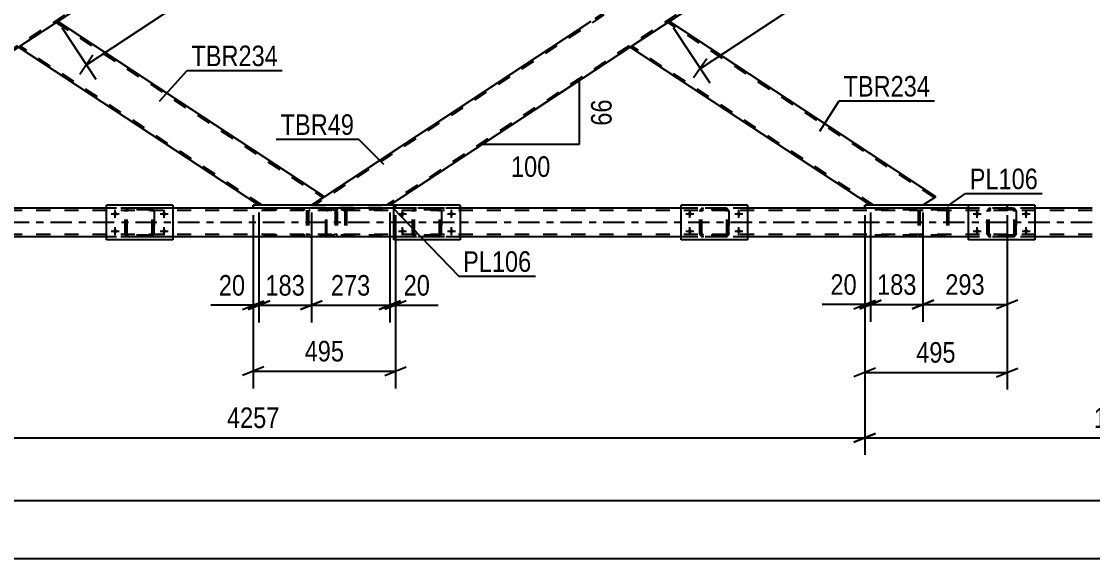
# Model space of a CAD drawing. Header units: millimetres. Extents: x -857 to 332, y -866 to -25.
# Drawn here: x -303.7 to -154.6, y -183.8 to -109 of the extents above; entities that cross this region are included whole.
import ezdxf

# ---------------------------------------------------------------- set-up
doc = ezdxf.new("R2010")
doc.units = ezdxf.units.MM
doc.linetypes.add('DXK_LINE_DOT2', pattern=[3.9198, 1.9599, -1.9599])
doc.linetypes.add('DXK_LINE_DOT3', pattern=[5.9187, 2.979, -0.9799, 0.9799, -0.9799])
doc.styles.add('Arial Narrow', font='ARIALN.TTF', dxfattribs={"height": 0.2})

# ---------------------------------------------------------------- blocks, each defined once
blk = doc.blocks.new('Bolt-570388934-11954 - 11942')
at = {"linetype": 'Continuous'}
for points in [[(-170.64, -135.55, -1), (-170.64, -136.11, -1)], [(-163.84, -135.55, -1), (-163.84, -136.11, -1)], [(-170.64, -137.95, -1), (-170.64, -138.51, -1)], [(-163.84, -137.95, -1), (-163.84, -138.51, -1)]]:
    blk.add_hatch(color=1, dxfattribs=at).paths.add_polyline_path(points)
at = {"color": 1, "linetype": 'Continuous'}
for p, q in [((-170.64, -136.39), (-170.64, -135.27)), ((-163.84, -136.39), (-163.84, -135.27)), ((-171.2, -135.83), (-170.08, -135.83)), ((-164.4, -135.83), (-163.28, -135.83)), ((-171.2, -138.23), (-170.08, -138.23)), ((-170.64, -138.79), (-170.64, -137.67)), ((-164.4, -138.23), (-163.28, -138.23)), ((-163.84, -138.79), (-163.84, -137.67))]:
    blk.add_line(p, q, dxfattribs=at)
blk = doc.blocks.new('Bolt-570388934-11955 - 11942')
at = {"linetype": 'Continuous'}
for points in [[(-210.64, -135.55, -1), (-210.64, -136.11, -1)], [(-203.84, -135.55, -1), (-203.84, -136.11, -1)], [(-210.64, -137.95, -1), (-210.64, -138.51, -1)], [(-203.84, -137.95, -1), (-203.84, -138.51, -1)]]:
    blk.add_hatch(color=1, dxfattribs=at).paths.add_polyline_path(points)
at = {"color": 1, "linetype": 'Continuous'}
for p, q in [((-210.64, -136.39), (-210.64, -135.27)), ((-203.84, -136.39), (-203.84, -135.27)), ((-211.2, -135.83), (-210.08, -135.83)), ((-204.4, -135.83), (-203.28, -135.83)), ((-211.2, -138.23), (-210.08, -138.23)), ((-210.64, -138.79), (-210.64, -137.67)), ((-204.4, -138.23), (-203.28, -138.23)), ((-203.84, -138.79), (-203.84, -137.67))]:
    blk.add_line(p, q, dxfattribs=at)
blk = doc.blocks.new('Part-570388934-12110 - 11942')
at = {"color": 7, "linetype": 'DXK_LINE_DOT2'}
for p, q in [((-175.14, -135.03), (-184.88, -135.03)), ((-175.14, -135.27), (-184.88, -135.27)), ((-178.86, -135.37), (-178.88, -135.51)), ((-178.88, -135.51), (-178.88, -138.55)), ((-178.85, -135.32), (-178.86, -135.37)), ((-178.63, -135.51), (-178.61, -135.42)), ((-178.63, -135.51), (-178.63, -138.55)), ((-178.61, -135.42), (-178.55, -135.34)), ((-178.37, -135.03), (-178.57, -135.06)), ((-178.55, -135.34), (-178.47, -135.29)), ((-178.47, -135.29), (-178.37, -135.27)), ((-174.94, -135.06), (-175.14, -135.03)), ((-175.14, -135.27), (-175.04, -135.29)), ((-175.04, -135.29), (-174.96, -135.34)), ((-174.96, -135.34), (-174.9, -135.42)), ((-174.9, -135.42), (-174.88, -135.51)), ((-174.88, -135.51), (-174.88, -138.55)), ((-174.66, -135.37), (-174.67, -135.32)), ((-174.63, -135.51), (-174.66, -135.37)), ((-174.63, -135.51), (-174.63, -138.55)), ((-178.88, -138.55), (-178.87, -138.61)), ((-178.87, -138.61), (-178.85, -138.73)), ((-178.61, -138.64), (-178.63, -138.55)), ((-178.55, -138.72), (-178.61, -138.64)), ((-174.9, -138.64), (-174.96, -138.72)), ((-174.88, -138.55), (-174.9, -138.64)), ((-174.67, -138.73), (-174.64, -138.61)), ((-174.64, -138.61), (-174.63, -138.55)), ((-175.14, -138.79), (-184.88, -138.79)), ((-175.14, -139.03), (-184.88, -139.03)), ((-178.57, -138.99), (-178.37, -139.03)), ((-178.47, -138.77), (-178.55, -138.72)), ((-178.37, -138.79), (-178.47, -138.77)), ((-175.04, -138.77), (-175.14, -138.79)), ((-175.14, -139.03), (-174.94, -138.99)), ((-174.96, -138.72), (-175.04, -138.77))]:
    blk.add_line(p, q, dxfattribs=at)
for centre, start, end in [((-175.12, -135.53), 24.32, 69.2417), ((-178.39, -138.53), 204.32, 249.2417)]:
    blk.add_arc(centre, 0.496, start, end, dxfattribs=at)
blk = doc.blocks.new('Part-570388934-12354 - 11942')
at = {"color": 7, "linetype": 'DXK_LINE_DOT2'}
for p, q in [((-154.64, -135.35), (-829.06, -135.35)), ((-154.64, -135.03), (-811.84, -135.03)), ((-282.64, -135.03), (-291.84, -135.03)), ((-242.64, -135.03), (-271.44, -135.03)), ((-202.64, -135.03), (-211.84, -135.03)), ((-162.64, -135.03), (-186.3, -135.03)), ((-154.64, -138.71), (-829.06, -138.71)), ((-154.64, -139.03), (-771.84, -139.03)), ((-282.64, -139.03), (-291.84, -139.03)), ((-242.64, -139.03), (-251.84, -139.03)), ((-202.64, -139.03), (-211.84, -139.03)), ((-162.64, -139.03), (-171.84, -139.03))]:
    blk.add_line(p, q, dxfattribs=at)
at = {"color": 2, "linetype": 'Continuous'}
for p, q in [((-291.84, -135.03), (-322.64, -135.03)), ((-271.44, -135.03), (-282.64, -135.03)), ((-211.84, -135.03), (-242.64, -135.03)), ((-186.3, -135.03), (-202.64, -135.03)), ((-154.64, -135.03), (-162.64, -135.03)), ((-291.84, -139.03), (-322.64, -139.03)), ((-251.84, -139.03), (-282.64, -139.03)), ((-211.84, -139.03), (-242.64, -139.03)), ((-171.84, -139.03), (-202.64, -139.03)), ((-154.64, -139.03), (-162.64, -139.03))]:
    blk.add_line(p, q, dxfattribs=at)
at = {"color": 7, "linetype": 'DXK_LINE_DOT3'}
blk.add_line((-154.64, -137.03), (-829.06, -137.03), dxfattribs=at)
blk = doc.blocks.new('Part-570388934-12001 - 11942')
at = {"color": 2, "linetype": 'Continuous'}
for p, q in [((-271.44, -135.03), (-271.44, -134.63)), ((-271.44, -134.63), (-271.44, -134.63)), ((-251.84, -134.63), (-271.44, -134.63)), ((-271.44, -135.03), (-271.44, -135.03)), ((-251.84, -135.03), (-271.44, -135.03))]:
    blk.add_line(p, q, dxfattribs=at)
at = {"color": 7, "linetype": 'DXK_LINE_DOT2'}
for p, q in [((-271.44, -134.63), (-271.44, -135.03)), ((-251.62, -135.03), (-258.95, -135.03)), ((-251.62, -134.63), (-251.84, -134.63)), ((-251.62, -135.03), (-251.62, -134.63)), ((-251.62, -134.63), (-251.62, -135.03))]:
    blk.add_line(p, q, dxfattribs=at)
blk = doc.blocks.new('Bolt-570388934-12005 - 11942')
at = {"linetype": 'Continuous'}
for points in [[(-290.64, -135.55, -1), (-290.64, -136.11, -1)], [(-283.84, -135.55, -1), (-283.84, -136.11, -1)], [(-290.64, -137.95, -1), (-290.64, -138.51, -1)], [(-283.84, -137.95, -1), (-283.84, -138.51, -1)]]:
    blk.add_hatch(color=1, dxfattribs=at).paths.add_polyline_path(points)
at = {"color": 1, "linetype": 'Continuous'}
for p, q in [((-290.64, -136.39), (-290.64, -135.27)), ((-283.84, -136.39), (-283.84, -135.27)), ((-291.2, -135.83), (-290.08, -135.83)), ((-284.4, -135.83), (-283.28, -135.83)), ((-291.2, -138.23), (-290.08, -138.23)), ((-290.64, -138.79), (-290.64, -137.67)), ((-284.4, -138.23), (-283.28, -138.23)), ((-283.84, -138.79), (-283.84, -137.67))]:
    blk.add_line(p, q, dxfattribs=at)
blk = doc.blocks.new('Part-570388934-12030 - 11942')
at = {"color": 7, "linetype": 'DXK_LINE_DOT2'}
for p, q in [((-209.24, -135.51), (-209.2, -135.32)), ((-209.2, -135.32), (-209.24, -135.51)), ((-209.24, -138.55), (-209.24, -135.51)), ((-209.24, -135.51), (-209.24, -135.51)), ((-209.24, -138.55), (-209.24, -135.51)), ((-209, -135.51), (-208.98, -135.42)), ((-208.98, -135.42), (-209, -135.51)), ((-209, -138.55), (-209, -135.51)), ((-209, -135.51), (-209, -135.51)), ((-209, -138.55), (-209, -135.51)), ((-208.98, -135.42), (-208.93, -135.34)), ((-208.93, -135.34), (-208.98, -135.42)), ((-208.94, -135.06), (-208.76, -135.03)), ((-208.76, -135.03), (-208.94, -135.06)), ((-208.93, -135.34), (-208.85, -135.29)), ((-208.76, -135.27), (-208.85, -135.29)), ((-205.72, -135.03), (-208.76, -135.03)), ((-205.72, -135.27), (-208.76, -135.27)), ((-205.72, -135.03), (-205.53, -135.06)), ((-205.53, -135.06), (-205.72, -135.03)), ((-205.63, -135.29), (-205.72, -135.27)), ((-205.63, -135.29), (-205.55, -135.34)), ((-205.55, -135.34), (-205.63, -135.29)), ((-205.55, -135.34), (-205.5, -135.42)), ((-205.5, -135.42), (-205.55, -135.34)), ((-205.5, -135.42), (-205.48, -135.51)), ((-205.48, -135.51), (-205.5, -135.42)), ((-205.48, -138.55), (-205.48, -135.51)), ((-205.48, -135.51), (-205.48, -135.51)), ((-205.48, -138.55), (-205.48, -135.51)), ((-205.27, -135.32), (-205.24, -135.51)), ((-205.24, -135.51), (-205.27, -135.32)), ((-205.24, -138.55), (-205.24, -135.51)), ((-205.24, -135.51), (-205.24, -135.51)), ((-205.24, -135.51), (-205.24, -138.55)), ((-209.24, -138.55), (-209.24, -138.55)), ((-209.2, -138.73), (-209.24, -138.55)), ((-209.24, -138.55), (-209.2, -138.73)), ((-209, -138.55), (-209, -138.55)), ((-208.98, -138.64), (-209, -138.55)), ((-209, -138.55), (-208.98, -138.64)), ((-208.93, -138.72), (-208.98, -138.64)), ((-208.98, -138.64), (-208.93, -138.72)), ((-205.5, -138.64), (-205.55, -138.72)), ((-205.55, -138.72), (-205.5, -138.64)), ((-205.48, -138.55), (-205.5, -138.64)), ((-205.5, -138.64), (-205.48, -138.55)), ((-205.48, -138.55), (-205.48, -138.55)), ((-205.24, -138.55), (-205.27, -138.73)), ((-205.27, -138.73), (-205.24, -138.55)), ((-205.24, -138.55), (-205.24, -138.55)), ((-208.76, -139.03), (-208.94, -138.99)), ((-208.94, -138.99), (-208.76, -139.03)), ((-208.85, -138.77), (-208.93, -138.72)), ((-208.93, -138.72), (-208.85, -138.77)), ((-208.76, -138.79), (-208.85, -138.77)), ((-205.72, -138.79), (-208.76, -138.79)), ((-205.72, -139.03), (-208.76, -139.03)), ((-205.63, -138.77), (-205.72, -138.79)), ((-205.53, -138.99), (-205.72, -139.03)), ((-205.72, -139.03), (-205.53, -138.99)), ((-205.55, -138.72), (-205.63, -138.77))]:
    blk.add_line(p, q, dxfattribs=at)
at = {"color": 7, "linetype": 'DXK_LINE_DOT3'}
blk.add_line((-207.24, -137.03), (-207.24, -137.03), dxfattribs=at)
at = {"color": 7, "linetype": 'DXK_LINE_DOT2'}
for centre, start, end in [((-208.76, -135.51), 112.5, 157.5), ((-208.76, -135.51), 112.5, 157.5), ((-205.72, -135.51), 22.5, 67.5), ((-205.72, -135.51), 22.5, 67.5), ((-208.76, -138.55), 202.5, 247.5), ((-208.76, -138.55), 202.5, 247.5), ((-205.72, -138.55), 292.5, 337.5), ((-205.72, -138.55), 292.5, 337.5)]:
    blk.add_arc(centre, 0.48, start, end, dxfattribs=at)
blk = doc.blocks.new('Part-570388934-12031 - 11942')
at = {"color": 2, "linetype": 'Continuous'}
for p, q in [((-202.64, -134.63), (-211.84, -134.63)), ((-211.84, -139.43), (-211.84, -134.63)), ((-202.64, -134.63), (-202.64, -139.43)), ((-202.64, -139.43), (-211.84, -139.43))]:
    blk.add_line(p, q, dxfattribs=at)
blk = doc.blocks.new('Part-570388934-12039 - 11942')
at = {"color": 7, "linetype": 'DXK_LINE_DOT2'}
for p, q in [((-169.24, -135.51), (-169.2, -135.32)), ((-169.2, -135.32), (-169.24, -135.51)), ((-169.24, -138.55), (-169.24, -135.51)), ((-169.24, -135.51), (-169.24, -135.51)), ((-169.24, -138.55), (-169.24, -135.51)), ((-169, -135.51), (-168.98, -135.42)), ((-168.98, -135.42), (-169, -135.51)), ((-169, -138.55), (-169, -135.51)), ((-169, -135.51), (-169, -135.51)), ((-169, -138.55), (-169, -135.51)), ((-168.98, -135.42), (-168.93, -135.34)), ((-168.93, -135.34), (-168.98, -135.42)), ((-168.94, -135.06), (-168.76, -135.03)), ((-168.76, -135.03), (-168.94, -135.06)), ((-168.93, -135.34), (-168.85, -135.29)), ((-168.76, -135.27), (-168.85, -135.29)), ((-165.72, -135.03), (-168.76, -135.03)), ((-165.72, -135.27), (-168.76, -135.27)), ((-165.72, -135.03), (-165.53, -135.06)), ((-165.53, -135.06), (-165.72, -135.03)), ((-165.63, -135.29), (-165.72, -135.27)), ((-165.63, -135.29), (-165.55, -135.34)), ((-165.55, -135.34), (-165.63, -135.29)), ((-165.55, -135.34), (-165.5, -135.42)), ((-165.5, -135.42), (-165.55, -135.34)), ((-165.5, -135.42), (-165.48, -135.51)), ((-165.48, -135.51), (-165.5, -135.42)), ((-165.48, -138.55), (-165.48, -135.51)), ((-165.48, -135.51), (-165.48, -135.51)), ((-165.48, -138.55), (-165.48, -135.51)), ((-165.27, -135.32), (-165.24, -135.51)), ((-165.24, -135.51), (-165.27, -135.32)), ((-165.24, -138.55), (-165.24, -135.51)), ((-165.24, -135.51), (-165.24, -135.51)), ((-165.24, -135.51), (-165.24, -138.55)), ((-169.24, -138.55), (-169.24, -138.55)), ((-169.2, -138.73), (-169.24, -138.55)), ((-169.24, -138.55), (-169.2, -138.73)), ((-169, -138.55), (-169, -138.55)), ((-168.98, -138.64), (-169, -138.55)), ((-169, -138.55), (-168.98, -138.64)), ((-168.93, -138.72), (-168.98, -138.64)), ((-168.98, -138.64), (-168.93, -138.72)), ((-165.5, -138.64), (-165.55, -138.72)), ((-165.55, -138.72), (-165.5, -138.64)), ((-165.48, -138.55), (-165.5, -138.64)), ((-165.5, -138.64), (-165.48, -138.55)), ((-165.48, -138.55), (-165.48, -138.55)), ((-165.24, -138.55), (-165.27, -138.73)), ((-165.27, -138.73), (-165.24, -138.55)), ((-165.24, -138.55), (-165.24, -138.55)), ((-168.76, -139.03), (-168.94, -138.99)), ((-168.94, -138.99), (-168.76, -139.03)), ((-168.85, -138.77), (-168.93, -138.72)), ((-168.93, -138.72), (-168.85, -138.77)), ((-168.76, -138.79), (-168.85, -138.77)), ((-165.72, -138.79), (-168.76, -138.79)), ((-165.72, -139.03), (-168.76, -139.03)), ((-165.63, -138.77), (-165.72, -138.79)), ((-165.53, -138.99), (-165.72, -139.03)), ((-165.72, -139.03), (-165.53, -138.99)), ((-165.55, -138.72), (-165.63, -138.77))]:
    blk.add_line(p, q, dxfattribs=at)
at = {"color": 7, "linetype": 'DXK_LINE_DOT3'}
blk.add_line((-167.24, -137.03), (-167.24, -137.03), dxfattribs=at)
at = {"color": 7, "linetype": 'DXK_LINE_DOT2'}
for centre, start, end in [((-168.76, -135.51), 112.5, 157.5), ((-168.76, -135.51), 112.5, 157.5), ((-165.72, -135.51), 22.5, 67.5), ((-165.72, -135.51), 22.5, 67.5), ((-168.76, -138.55), 202.5, 247.5), ((-168.76, -138.55), 202.5, 247.5), ((-165.72, -138.55), 292.5, 337.5), ((-165.72, -138.55), 292.5, 337.5)]:
    blk.add_arc(centre, 0.48, start, end, dxfattribs=at)
blk = doc.blocks.new('Part-570388934-12040 - 11942')
at = {"color": 2, "linetype": 'Continuous'}
for p, q in [((-162.64, -134.63), (-171.84, -134.63)), ((-171.84, -139.43), (-171.84, -134.63)), ((-162.64, -134.63), (-162.64, -139.43)), ((-162.64, -139.43), (-171.84, -139.43))]:
    blk.add_line(p, q, dxfattribs=at)
blk = doc.blocks.new('Part-570388934-12370 - 11942')
at = {"color": 2, "linetype": 'Continuous'}
for p, q in [((-186.3, -135.03), (-186.3, -134.63)), ((-186.3, -134.63), (-186.3, -134.63)), ((-171.84, -134.63), (-186.3, -134.63)), ((-186.3, -135.03), (-186.3, -135.03)), ((-171.84, -135.03), (-186.3, -135.03))]:
    blk.add_line(p, q, dxfattribs=at)
at = {"color": 7, "linetype": 'DXK_LINE_DOT2'}
for p, q in [((-186.3, -134.63), (-186.3, -135.03)), ((-166.48, -135.03), (-178.37, -135.03)), ((-166.48, -134.63), (-171.84, -134.63)), ((-166.48, -135.03), (-166.48, -134.63)), ((-166.48, -134.63), (-166.48, -135.03))]:
    blk.add_line(p, q, dxfattribs=at)
blk = doc.blocks.new('Part-570388934-12045 - 11942')
at = {"color": 7, "linetype": 'DXK_LINE_DOT2'}
for p, q in [((-289.24, -135.51), (-289.2, -135.32)), ((-289.2, -135.32), (-289.24, -135.51)), ((-289.24, -138.55), (-289.24, -135.51)), ((-289.24, -135.51), (-289.24, -135.51)), ((-289.24, -138.55), (-289.24, -135.51)), ((-289, -135.51), (-288.98, -135.42)), ((-288.98, -135.42), (-289, -135.51)), ((-289, -138.55), (-289, -135.51)), ((-289, -135.51), (-289, -135.51)), ((-289, -138.55), (-289, -135.51)), ((-288.98, -135.42), (-288.93, -135.34)), ((-288.93, -135.34), (-288.98, -135.42)), ((-288.94, -135.06), (-288.76, -135.03)), ((-288.76, -135.03), (-288.94, -135.06)), ((-288.93, -135.34), (-288.85, -135.29)), ((-288.76, -135.27), (-288.85, -135.29)), ((-285.72, -135.03), (-288.76, -135.03)), ((-285.72, -135.27), (-288.76, -135.27)), ((-285.72, -135.03), (-285.53, -135.06)), ((-285.53, -135.06), (-285.72, -135.03)), ((-285.63, -135.29), (-285.72, -135.27)), ((-285.63, -135.29), (-285.55, -135.34)), ((-285.55, -135.34), (-285.63, -135.29)), ((-285.55, -135.34), (-285.5, -135.42)), ((-285.5, -135.42), (-285.55, -135.34)), ((-285.5, -135.42), (-285.48, -135.51)), ((-285.48, -135.51), (-285.5, -135.42)), ((-285.48, -138.55), (-285.48, -135.51)), ((-285.48, -135.51), (-285.48, -135.51)), ((-285.48, -138.55), (-285.48, -135.51)), ((-285.27, -135.32), (-285.24, -135.51)), ((-285.24, -135.51), (-285.27, -135.32)), ((-285.24, -138.55), (-285.24, -135.51)), ((-285.24, -135.51), (-285.24, -135.51)), ((-285.24, -135.51), (-285.24, -138.55)), ((-289.24, -138.55), (-289.24, -138.55)), ((-289.2, -138.73), (-289.24, -138.55)), ((-289.24, -138.55), (-289.2, -138.73)), ((-289, -138.55), (-289, -138.55)), ((-288.98, -138.64), (-289, -138.55)), ((-289, -138.55), (-288.98, -138.64)), ((-288.93, -138.72), (-288.98, -138.64)), ((-288.98, -138.64), (-288.93, -138.72)), ((-285.5, -138.64), (-285.55, -138.72)), ((-285.55, -138.72), (-285.5, -138.64)), ((-285.48, -138.55), (-285.5, -138.64)), ((-285.5, -138.64), (-285.48, -138.55)), ((-285.48, -138.55), (-285.48, -138.55)), ((-285.24, -138.55), (-285.27, -138.73)), ((-285.27, -138.73), (-285.24, -138.55)), ((-285.24, -138.55), (-285.24, -138.55)), ((-288.76, -139.03), (-288.94, -138.99)), ((-288.94, -138.99), (-288.76, -139.03)), ((-288.85, -138.77), (-288.93, -138.72)), ((-288.93, -138.72), (-288.85, -138.77)), ((-288.76, -138.79), (-288.85, -138.77)), ((-285.72, -138.79), (-288.76, -138.79)), ((-285.72, -139.03), (-288.76, -139.03)), ((-285.63, -138.77), (-285.72, -138.79)), ((-285.53, -138.99), (-285.72, -139.03)), ((-285.72, -139.03), (-285.53, -138.99)), ((-285.55, -138.72), (-285.63, -138.77))]:
    blk.add_line(p, q, dxfattribs=at)
at = {"color": 7, "linetype": 'DXK_LINE_DOT3'}
blk.add_line((-287.24, -137.03), (-287.24, -137.03), dxfattribs=at)
at = {"color": 7, "linetype": 'DXK_LINE_DOT2'}
for centre, start, end in [((-288.76, -135.51), 112.5, 157.5), ((-288.76, -135.51), 112.5, 157.5), ((-285.72, -135.51), 22.5, 67.5), ((-285.72, -135.51), 22.5, 67.5), ((-288.76, -138.55), 202.5, 247.5), ((-288.76, -138.55), 202.5, 247.5), ((-285.72, -138.55), 292.5, 337.5), ((-285.72, -138.55), 292.5, 337.5)]:
    blk.add_arc(centre, 0.48, start, end, dxfattribs=at)
blk = doc.blocks.new('Part-570388934-12046 - 11942')
at = {"color": 2, "linetype": 'Continuous'}
for p, q in [((-282.64, -134.63), (-291.84, -134.63)), ((-291.84, -139.43), (-291.84, -134.63)), ((-282.64, -134.63), (-282.64, -139.43)), ((-282.64, -139.43), (-291.84, -139.43))]:
    blk.add_line(p, q, dxfattribs=at)
blk = doc.blocks.new('Part-570388934-12109 - 11942')
at = {"color": 7, "linetype": 'DXK_LINE_DOT2'}
for p, q in [((-261.29, -135.32), (-261.31, -135.51)), ((-261.31, -138.55), (-261.31, -135.51)), ((-261.23, -135.17), (-261.29, -135.32)), ((-261.14, -135.06), (-261.23, -135.17)), ((-261.17, -135.51), (-261.16, -135.42)), ((-261.17, -138.55), (-261.17, -135.51)), ((-261.16, -135.42), (-261.13, -135.34)), ((-261.04, -135.03), (-261.14, -135.06)), ((-261.13, -135.34), (-261.09, -135.29)), ((-261.09, -135.29), (-261.04, -135.27)), ((-253.37, -135.03), (-261.04, -135.03)), ((-253.37, -135.27), (-261.04, -135.27)), ((-259.76, -135.03), (-259.76, -135.27)), ((-258.75, -135.06), (-258.95, -135.03)), ((-258.95, -135.27), (-258.85, -135.29)), ((-258.85, -135.29), (-258.77, -135.34)), ((-258.77, -135.34), (-258.72, -135.42)), ((-258.72, -135.42), (-258.7, -135.51)), ((-258.7, -135.51), (-258.7, -138.55)), ((-258.47, -135.37), (-258.48, -135.32)), ((-258.44, -135.51), (-258.47, -135.37)), ((-258.44, -135.51), (-258.44, -138.55)), ((-261.31, -138.55), (-261.29, -138.73)), ((-261.16, -138.64), (-261.17, -138.55)), ((-261.13, -138.72), (-261.16, -138.64)), ((-258.72, -138.64), (-258.77, -138.72)), ((-258.7, -138.55), (-258.72, -138.64)), ((-258.48, -138.73), (-258.46, -138.61)), ((-258.46, -138.61), (-258.44, -138.55)), ((-261.29, -138.73), (-261.23, -138.89)), ((-261.23, -138.89), (-261.14, -138.99)), ((-261.14, -138.99), (-261.04, -139.03)), ((-261.09, -138.77), (-261.13, -138.72)), ((-261.04, -138.79), (-261.09, -138.77)), ((-253.37, -138.79), (-261.04, -138.79)), ((-253.37, -139.03), (-261.04, -139.03)), ((-259.76, -139.03), (-259.76, -138.79)), ((-258.85, -138.77), (-258.95, -138.79)), ((-258.95, -139.03), (-258.75, -138.99)), ((-258.77, -138.72), (-258.85, -138.77))]:
    blk.add_line(p, q, dxfattribs=at)
blk.add_arc((-258.93, -135.52), 0.492, 23.8494, 68.8059, dxfattribs=at)
blk = doc.blocks.new('Part-570388934-12489 - 11942')
at = {"color": 7, "linetype": 'DXK_LINE_DOT2'}
for p, q in [((-260.27, -135.03), (-270.02, -135.03)), ((-260.27, -135.27), (-270.02, -135.27)), ((-263.99, -135.37), (-264.02, -135.51)), ((-264.02, -135.51), (-264.02, -138.55)), ((-263.98, -135.32), (-263.99, -135.37)), ((-263.76, -135.51), (-263.74, -135.42)), ((-263.76, -135.51), (-263.76, -138.55)), ((-263.74, -135.42), (-263.69, -135.34)), ((-263.51, -135.03), (-263.7, -135.06)), ((-263.69, -135.34), (-263.61, -135.29)), ((-263.61, -135.29), (-263.51, -135.27)), ((-260.08, -135.06), (-260.27, -135.03)), ((-260.27, -135.27), (-260.18, -135.29)), ((-260.18, -135.29), (-260.09, -135.34)), ((-260.09, -135.34), (-260.04, -135.42)), ((-260.04, -135.42), (-260.02, -135.51)), ((-260.02, -135.51), (-260.02, -138.55)), ((-259.79, -135.37), (-259.8, -135.32)), ((-259.76, -135.51), (-259.79, -135.37)), ((-259.76, -135.51), (-259.76, -138.55)), ((-264.02, -138.55), (-264.01, -138.61)), ((-264.01, -138.61), (-263.98, -138.73)), ((-263.74, -138.64), (-263.76, -138.55)), ((-263.69, -138.72), (-263.74, -138.64)), ((-260.04, -138.64), (-260.09, -138.72)), ((-260.02, -138.55), (-260.04, -138.64)), ((-259.8, -138.73), (-259.78, -138.61)), ((-259.78, -138.61), (-259.76, -138.55)), ((-260.27, -138.79), (-270.02, -138.79)), ((-260.27, -139.03), (-270.02, -139.03)), ((-263.7, -138.99), (-263.51, -139.03)), ((-263.61, -138.77), (-263.69, -138.72)), ((-263.51, -138.79), (-263.61, -138.77)), ((-260.18, -138.77), (-260.27, -138.79)), ((-260.27, -139.03), (-260.08, -138.99)), ((-260.09, -138.72), (-260.18, -138.77))]:
    blk.add_line(p, q, dxfattribs=at)
for centre, start, end in [((-260.25, -135.53), 24.32, 69.2417), ((-263.53, -138.53), 204.32, 249.2417)]:
    blk.add_arc(centre, 0.496, start, end, dxfattribs=at)
blk = doc.blocks.new('Part-570388934-12405 - 11942')
at = {"color": 7, "linetype": 'DXK_LINE_DOT2'}
for p, q in [((-186.59, -84.43), (-262.9, -134.63)), ((-176.54, -84.43), (-252.86, -134.63)), ((-176.1, -84.43), (-187.02, -84.43)), ((-187.02, -84.43), (-187.02, -84.43)), ((-176.1, -84.43), (-176.1, -84.43)), ((-176.1, -84.43), (-176.1, -84.43)), ((-218.96, -105.44), (-224.42, -109.03)), ((-213.5, -109.03), (-218.96, -112.62)), ((-261.53, -133.44), (-263.34, -134.63)), ((-263.34, -134.63), (-263.34, -134.63)), ((-263.34, -134.63), (-252.42, -134.63))]:
    blk.add_line(p, q, dxfattribs=at)
at = {"color": 2, "linetype": 'Continuous'}
for p, q in [((-187.02, -84.43), (-218.96, -105.44)), ((-176.1, -84.43), (-213.5, -109.03)), ((-224.42, -109.03), (-261.53, -133.44)), ((-218.96, -112.62), (-252.42, -134.63))]:
    blk.add_line(p, q, dxfattribs=at)
blk = doc.blocks.new('Part-570388934-12410 - 11942')
at = {"color": 2, "linetype": 'Continuous'}
for p, q in [((-213.5, -109.03), (-218.96, -112.62)), ((-176.39, -133.44), (-213.5, -109.03)), ((-185.5, -134.63), (-218.96, -112.62)), ((-176.43, -133.46), (-178.2, -134.63)), ((-176.39, -133.44), (-176.43, -133.46))]:
    blk.add_line(p, q, dxfattribs=at)
at = {"color": 7, "linetype": 'DXK_LINE_DOT2'}
for p, q in [((-213.54, -109.05), (-213.94, -109.32)), ((-213.94, -109.32), (-213.94, -109.32)), ((-213.94, -109.32), (-213.94, -109.32)), ((-176.61, -133.58), (-213.72, -109.17)), ((-218.74, -112.48), (-218.73, -112.47)), ((-185.07, -134.63), (-218.74, -112.48)), ((-218.52, -112.33), (-218.52, -112.33)), ((-176.83, -133.73), (-176.83, -133.73)), ((-176.83, -133.73), (-176.83, -133.73)), ((-176.39, -133.44), (-176.39, -133.44)), ((-176.39, -133.44), (-176.39, -133.44)), ((-178.2, -134.63), (-185.5, -134.63)), ((-185.5, -134.63), (-185.5, -134.63))]:
    blk.add_line(p, q, dxfattribs=at)
blk = doc.blocks.new('Part-570388934-12455 - 11942')
at = {"color": 7, "linetype": 'DXK_LINE_DOT2'}
for p, q in [((-249.24, -135.51), (-249.2, -135.32)), ((-249.2, -135.32), (-249.24, -135.51)), ((-249.24, -138.55), (-249.24, -135.51)), ((-249.24, -135.51), (-249.24, -135.51)), ((-249.24, -138.55), (-249.24, -135.51)), ((-249, -135.51), (-248.98, -135.42)), ((-248.98, -135.42), (-249, -135.51)), ((-249, -138.55), (-249, -135.51)), ((-249, -135.51), (-249, -135.51)), ((-249, -138.55), (-249, -135.51)), ((-248.98, -135.42), (-248.93, -135.34)), ((-248.93, -135.34), (-248.98, -135.42)), ((-248.94, -135.06), (-248.76, -135.03)), ((-248.76, -135.03), (-248.94, -135.06)), ((-248.93, -135.34), (-248.85, -135.29)), ((-248.76, -135.27), (-248.85, -135.29)), ((-245.72, -135.03), (-248.76, -135.03)), ((-245.72, -135.27), (-248.76, -135.27)), ((-245.72, -135.03), (-245.53, -135.06)), ((-245.53, -135.06), (-245.72, -135.03)), ((-245.63, -135.29), (-245.72, -135.27)), ((-245.63, -135.29), (-245.55, -135.34)), ((-245.55, -135.34), (-245.63, -135.29)), ((-245.55, -135.34), (-245.5, -135.42)), ((-245.5, -135.42), (-245.55, -135.34)), ((-245.5, -135.42), (-245.48, -135.51)), ((-245.48, -135.51), (-245.5, -135.42)), ((-245.48, -138.55), (-245.48, -135.51)), ((-245.48, -135.51), (-245.48, -135.51)), ((-245.48, -138.55), (-245.48, -135.51)), ((-245.27, -135.32), (-245.24, -135.51)), ((-245.24, -135.51), (-245.27, -135.32)), ((-245.24, -138.55), (-245.24, -135.51)), ((-245.24, -135.51), (-245.24, -135.51)), ((-245.24, -135.51), (-245.24, -138.55)), ((-249.24, -138.55), (-249.24, -138.55)), ((-249.2, -138.73), (-249.24, -138.55)), ((-249.24, -138.55), (-249.2, -138.73)), ((-249, -138.55), (-249, -138.55)), ((-248.98, -138.64), (-249, -138.55)), ((-249, -138.55), (-248.98, -138.64)), ((-248.93, -138.72), (-248.98, -138.64)), ((-248.98, -138.64), (-248.93, -138.72)), ((-245.5, -138.64), (-245.55, -138.72)), ((-245.55, -138.72), (-245.5, -138.64)), ((-245.48, -138.55), (-245.5, -138.64)), ((-245.5, -138.64), (-245.48, -138.55)), ((-245.48, -138.55), (-245.48, -138.55)), ((-245.24, -138.55), (-245.27, -138.73)), ((-245.27, -138.73), (-245.24, -138.55)), ((-245.24, -138.55), (-245.24, -138.55)), ((-248.76, -139.03), (-248.94, -138.99)), ((-248.94, -138.99), (-248.76, -139.03)), ((-248.85, -138.77), (-248.93, -138.72)), ((-248.93, -138.72), (-248.85, -138.77)), ((-248.76, -138.79), (-248.85, -138.77)), ((-245.72, -138.79), (-248.76, -138.79)), ((-245.72, -139.03), (-248.76, -139.03)), ((-245.63, -138.77), (-245.72, -138.79)), ((-245.53, -138.99), (-245.72, -139.03)), ((-245.72, -139.03), (-245.53, -138.99)), ((-245.55, -138.72), (-245.63, -138.77))]:
    blk.add_line(p, q, dxfattribs=at)
at = {"color": 7, "linetype": 'DXK_LINE_DOT3'}
blk.add_line((-247.24, -137.03), (-247.24, -137.03), dxfattribs=at)
at = {"color": 7, "linetype": 'DXK_LINE_DOT2'}
for centre, start, end in [((-248.76, -135.51), 112.5, 157.5), ((-248.76, -135.51), 112.5, 157.5), ((-245.72, -135.51), 22.5, 67.5), ((-245.72, -135.51), 22.5, 67.5), ((-248.76, -138.55), 202.5, 247.5), ((-248.76, -138.55), 202.5, 247.5), ((-245.72, -138.55), 292.5, 337.5), ((-245.72, -138.55), 292.5, 337.5)]:
    blk.add_arc(centre, 0.48, start, end, dxfattribs=at)
blk = doc.blocks.new('Part-570388934-12456 - 11942')
at = {"color": 2, "linetype": 'Continuous'}
for p, q in [((-242.64, -134.63), (-251.84, -134.63)), ((-251.84, -139.43), (-251.84, -134.63)), ((-242.64, -134.63), (-242.64, -139.43)), ((-242.64, -139.43), (-251.84, -139.43))]:
    blk.add_line(p, q, dxfattribs=at)
blk = doc.blocks.new('Bolt-570388934-12465 - 11942')
at = {"linetype": 'Continuous'}
for points in [[(-250.64, -135.55, -1), (-250.64, -136.11, -1)], [(-243.84, -135.55, -1), (-243.84, -136.11, -1)], [(-250.64, -137.95, -1), (-250.64, -138.51, -1)], [(-243.84, -137.95, -1), (-243.84, -138.51, -1)]]:
    blk.add_hatch(color=1, dxfattribs=at).paths.add_polyline_path(points)
at = {"color": 1, "linetype": 'Continuous'}
for p, q in [((-250.64, -136.39), (-250.64, -135.27)), ((-243.84, -136.39), (-243.84, -135.27)), ((-251.2, -135.83), (-250.08, -135.83)), ((-244.4, -135.83), (-243.28, -135.83)), ((-251.2, -138.23), (-250.08, -138.23)), ((-250.64, -138.79), (-250.64, -137.67)), ((-244.4, -138.23), (-243.28, -138.23)), ((-243.84, -138.79), (-243.84, -137.67))]:
    blk.add_line(p, q, dxfattribs=at)
blk = doc.blocks.new('Part-570388934-12494 - 11942')
at = {"color": 7, "linetype": 'DXK_LINE_DOT2'}
for p, q in [((-271.72, -84.43), (-348.04, -134.63)), ((-261.68, -84.43), (-337.99, -134.63)), ((-261.24, -84.43), (-272.16, -84.43)), ((-272.16, -84.43), (-272.16, -84.43)), ((-261.24, -84.43), (-261.53, -84.62)), ((-261.24, -84.43), (-261.24, -84.43)), ((-304.1, -105.44), (-309.55, -109.03)), ((-298.64, -109.03), (-304.1, -112.62)), ((-348.47, -134.63), (-346.66, -133.44)), ((-348.47, -134.63), (-348.47, -134.63)), ((-348.47, -134.63), (-337.55, -134.63))]:
    blk.add_line(p, q, dxfattribs=at)
at = {"color": 2, "linetype": 'Continuous'}
for p, q in [((-272.16, -84.43), (-304.1, -105.44)), ((-261.53, -84.62), (-298.64, -109.03)), ((-309.55, -109.03), (-346.66, -133.44)), ((-304.1, -112.62), (-337.55, -134.63))]:
    blk.add_line(p, q, dxfattribs=at)
blk = doc.blocks.new('Part-570388934-12499 - 11942')
at = {"color": 2, "linetype": 'Continuous'}
for p, q in [((-298.64, -109.03), (-304.1, -112.62)), ((-261.53, -133.44), (-298.64, -109.03)), ((-270.64, -134.63), (-304.1, -112.62)), ((-261.56, -133.46), (-263.34, -134.63)), ((-261.53, -133.44), (-261.56, -133.46))]:
    blk.add_line(p, q, dxfattribs=at)
at = {"color": 7, "linetype": 'DXK_LINE_DOT2'}
for p, q in [((-298.67, -109.05), (-299.07, -109.32)), ((-299.07, -109.32), (-299.07, -109.32)), ((-299.07, -109.32), (-299.07, -109.32)), ((-298.85, -109.17), (-261.75, -133.58)), ((-303.88, -112.48), (-303.86, -112.47)), ((-270.2, -134.63), (-303.88, -112.48)), ((-303.66, -112.33), (-303.66, -112.33)), ((-261.75, -133.58), (-261.96, -133.73)), ((-261.96, -133.73), (-261.96, -133.73)), ((-261.96, -133.73), (-261.96, -133.73)), ((-261.53, -133.44), (-261.53, -133.44)), ((-261.53, -133.44), (-261.53, -133.44)), ((-263.34, -134.63), (-270.64, -134.63)), ((-270.64, -134.63), (-270.64, -134.63))]:
    blk.add_line(p, q, dxfattribs=at)
blk = doc.blocks.new('StraightDimension-570388934-12986 - 11942')
at = {"color": 7, "linetype": 'Continuous'}
for p, q in [((-178.2, -135.63), (-178.2, -150.85)), ((-166.48, -136.03), (-166.48, -150.85)), ((-179.7, -149.05), (-176.7, -147.85)), ((-178.2, -148.45), (-166.48, -148.45)), ((-164.98, -147.85), (-167.98, -149.05))]:
    blk.add_line(p, q, dxfattribs=at)
at = {"color": 0}
blk.add_wipeout([(-169, -147.7), (-169, -143.5), (-175.69, -143.5), (-175.69, -147.7)], dxfattribs=at)
at = {"color": 3, "style": 'Arial Narrow'}
blk.add_text('293', height=2.863, dxfattribs=at).set_placement((-175.09, -147.1))
blk = doc.blocks.new('StraightDimension-570388934-13275 - 11942')
at = {"color": 7, "linetype": 'Continuous'}
for p, q in [((-186.3, -136.03), (-186.3, -169.4)), ((-356.57, -167), (-186.3, -167)), ((-187.8, -167.6), (-184.8, -166.4))]:
    blk.add_line(p, q, dxfattribs=at)
at = {"color": 0}
blk.add_wipeout([(-267.18, -166.25), (-267.18, -162.05), (-275.69, -162.05), (-275.69, -166.25)], dxfattribs=at)
at = {"color": 3, "style": 'Arial Narrow'}
blk.add_text('4257', height=2.863, dxfattribs=at).set_placement((-275.09, -165.65))
blk = doc.blocks.new('StraightDimension-570388934-12828 - 11942')
at = {"color": 7, "linetype": 'Continuous'}
for p, q in [((-252.42, -135.63), (-252.42, -150.96)), ((-251.62, -136.03), (-251.62, -150.96)), ((-253.92, -149.16), (-250.92, -147.96)), ((-250.12, -147.96), (-253.12, -149.16)), ((-252.42, -148.56), (-251.62, -148.56)), ((-251.62, -148.56), (-245.71, -148.56)), ((-251.62, -148.56), (-245.71, -148.56))]:
    blk.add_line(p, q, dxfattribs=at)
at = {"color": 0}
blk.add_wipeout([(-246.24, -147.81), (-246.24, -143.61), (-251.09, -143.61), (-251.09, -147.81)], dxfattribs=at)
at = {"color": 3, "style": 'Arial Narrow'}
blk.add_text('20', height=2.863, dxfattribs=at).set_placement((-250.49, -147.21))
blk = doc.blocks.new('StraightDimension-570388934-12963 - 11942')
at = {"color": 7, "linetype": 'Continuous'}
for p, q in [((-185.5, -135.63), (-185.5, -150.85)), ((-186.3, -136.03), (-186.3, -150.85)), ((-186.3, -148.45), (-192.21, -148.45)), ((-186.3, -148.45), (-192.21, -148.45)), ((-187.8, -149.05), (-184.8, -147.85)), ((-184, -147.85), (-187, -149.05)), ((-186.3, -148.45), (-185.5, -148.45))]:
    blk.add_line(p, q, dxfattribs=at)
at = {"color": 0}
blk.add_wipeout([(-186.83, -147.7), (-186.83, -143.5), (-191.68, -143.5), (-191.68, -147.7)], dxfattribs=at)
at = {"color": 3, "style": 'Arial Narrow'}
blk.add_text('20', height=2.863, dxfattribs=at).set_placement((-191.08, -147.1))
blk = doc.blocks.new('StraightDimension-570388934-12852 - 11942')
at = {"color": 7, "linetype": 'Continuous'}
for p, q in [((-270.64, -135.63), (-270.64, -150.96)), ((-271.44, -136.03), (-271.44, -150.96)), ((-271.44, -148.56), (-277.34, -148.56)), ((-271.44, -148.56), (-277.34, -148.56)), ((-272.94, -149.16), (-269.94, -147.96)), ((-269.14, -147.96), (-272.14, -149.16)), ((-271.44, -148.56), (-270.64, -148.56))]:
    blk.add_line(p, q, dxfattribs=at)
at = {"color": 0}
blk.add_wipeout([(-271.96, -147.81), (-271.96, -143.61), (-276.82, -143.61), (-276.82, -147.81)], dxfattribs=at)
at = {"color": 3, "style": 'Arial Narrow'}
blk.add_text('20', height=2.863, dxfattribs=at).set_placement((-276.22, -147.21))
blk = doc.blocks.new('StraightDimension-570388934-12836 - 11942')
at = {"color": 7, "linetype": 'Continuous'}
for p, q in [((-263.34, -135.63), (-263.34, -150.96)), ((-252.42, -135.63), (-252.42, -150.96)), ((-264.84, -149.16), (-261.84, -147.96)), ((-263.34, -148.56), (-252.42, -148.56)), ((-250.92, -147.96), (-253.92, -149.16))]:
    blk.add_line(p, q, dxfattribs=at)
at = {"color": 0}
blk.add_wipeout([(-254.54, -147.81), (-254.54, -143.61), (-261.22, -143.61), (-261.22, -147.81)], dxfattribs=at)
at = {"color": 3, "style": 'Arial Narrow'}
blk.add_text('273', height=2.863, dxfattribs=at).set_placement((-260.62, -147.21))
blk = doc.blocks.new('StraightDimension-570388934-13026 - 11942')
at = {"color": 7, "linetype": 'Continuous'}
for p, q in [((-260.69, -85.26), (-255.95, -92.48)), ((-258.19, -91.8), (-256.34, -89.14)), ((-294.66, -115.07), (-257.27, -90.47)), ((-298.09, -109.86), (-293.34, -117.08)), ((-293.74, -113.74), (-295.59, -116.4))]:
    blk.add_line(p, q, dxfattribs=at)
at = {"color": 0}
blk.add_wipeout([(-272.82, -99.8), (-275.13, -96.3), (-282.24, -100.97), (-279.93, -104.48)], dxfattribs=at)
at = {"color": 3, "style": 'Arial Narrow'}
blk.add_text('1119', height=2.863, rotation=33.3347, dxfattribs=at).set_placement((-279.76, -103.65))
blk = doc.blocks.new('StraightDimension-570388934-13256 - 11942')
at = {"color": 7, "linetype": 'Continuous'}
blk.add_line((-829.7, -183.83), (-114.57, -183.83), dxfattribs=at)
blk = doc.blocks.new('StraightDimension-570388934-13176 - 11942')
at = {"color": 7, "linetype": 'Continuous'}
blk.add_line((-829.06, -175.73), (-115.21, -175.73), dxfattribs=at)
blk = doc.blocks.new('AngleDimension-570388934-12583 - 11942')
at = {"color": 7, "linetype": 'Continuous'}
for p, q in [((-226.04, -117.27), (-239.57, -126.18)), ((-226.04, -117.27), (-226.04, -126.18)), ((-239.51, -126.14), (-239.57, -126.18)), ((-226.04, -126.18), (-239.57, -126.18))]:
    blk.add_line(p, q, dxfattribs=at)
at = {"color": 0}
for points in [[(-220.94, -119.3), (-225.14, -119.3), (-225.14, -124.15), (-220.94, -124.15)], [(-229.46, -131.28), (-229.46, -127.08), (-236.15, -127.08), (-236.15, -131.28)]]:
    blk.add_wipeout(points, dxfattribs=at)
at = {"color": 3, "style": 'Arial Narrow'}
blk.add_text('66', height=2.863, rotation=90.0002, dxfattribs=at).set_placement((-221.54, -123.55))
blk.add_text('100', height=2.863, dxfattribs=at).set_placement((-235.55, -130.68))
blk = doc.blocks.new('StraightDimension-570388934-12844 - 11942')
at = {"color": 7, "linetype": 'Continuous'}
for p, q in [((-270.64, -135.63), (-270.64, -150.96)), ((-263.34, -135.63), (-263.34, -150.96)), ((-272.14, -149.16), (-269.14, -147.96)), ((-270.64, -148.56), (-263.34, -148.56)), ((-261.84, -147.96), (-264.84, -149.16))]:
    blk.add_line(p, q, dxfattribs=at)
at = {"color": 0}
blk.add_wipeout([(-263.64, -147.81), (-263.64, -143.61), (-270.33, -143.61), (-270.33, -147.81)], dxfattribs=at)
at = {"color": 3, "style": 'Arial Narrow'}
blk.add_text('183', height=2.863, dxfattribs=at).set_placement((-269.73, -147.21))
blk = doc.blocks.new('StraightDimension-570388934-12861 - 11942')
at = {"color": 7, "linetype": 'Continuous'}
for p, q in [((-271.44, -136.03), (-271.44, -160.13)), ((-251.62, -136.03), (-251.62, -160.13)), ((-269.94, -157.13), (-272.94, -158.33)), ((-271.44, -157.73), (-251.62, -157.73)), ((-253.12, -158.33), (-250.12, -157.13))]:
    blk.add_line(p, q, dxfattribs=at)
at = {"color": 0}
blk.add_wipeout([(-258.19, -156.98), (-258.19, -152.78), (-264.87, -152.78), (-264.87, -156.98)], dxfattribs=at)
at = {"color": 3, "style": 'Arial Narrow'}
blk.add_text('495', height=2.863, dxfattribs=at).set_placement((-264.27, -156.38))
blk = doc.blocks.new('StraightDimension-570388934-12971 - 11942')
at = {"color": 7, "linetype": 'Continuous'}
for p, q in [((-185.5, -135.63), (-185.5, -150.85)), ((-178.2, -135.63), (-178.2, -150.85)), ((-187, -149.05), (-184, -147.85)), ((-185.5, -148.45), (-178.2, -148.45)), ((-176.7, -147.85), (-179.7, -149.05))]:
    blk.add_line(p, q, dxfattribs=at)
at = {"color": 0}
blk.add_wipeout([(-178.51, -147.7), (-178.51, -143.5), (-185.19, -143.5), (-185.19, -147.7)], dxfattribs=at)
at = {"color": 3, "style": 'Arial Narrow'}
blk.add_text('183', height=2.863, dxfattribs=at).set_placement((-184.59, -147.1))
blk = doc.blocks.new('StraightDimension-570388934-13004 - 11942')
at = {"color": 7, "linetype": 'Continuous'}
for p, q in [((-186.3, -136.03), (-186.3, -160.3)), ((-166.48, -136.03), (-166.48, -160.3)), ((-184.8, -157.3), (-187.8, -158.5)), ((-186.3, -157.9), (-166.48, -157.9)), ((-167.98, -158.5), (-164.98, -157.3))]:
    blk.add_line(p, q, dxfattribs=at)
at = {"color": 0}
blk.add_wipeout([(-173.05, -157.15), (-173.05, -152.95), (-179.74, -152.95), (-179.74, -157.15)], dxfattribs=at)
at = {"color": 3, "style": 'Arial Narrow'}
blk.add_text('495', height=2.863, dxfattribs=at).set_placement((-179.14, -156.55))
blk = doc.blocks.new('StraightDimension-570388934-13116 - 11942')
at = {"color": 7, "linetype": 'Continuous'}
for p, q in [((-175.55, -85.26), (-170.48, -92.98)), ((-172.72, -92.3), (-170.87, -89.65)), ((-209.19, -115.58), (-171.8, -90.98)), ((-212.95, -109.86), (-207.87, -117.58)), ((-208.27, -114.25), (-210.12, -116.9))]:
    blk.add_line(p, q, dxfattribs=at)
at = {"color": 0}
blk.add_wipeout([(-187.35, -100.31), (-189.66, -96.8), (-196.77, -101.48), (-194.46, -104.99)], dxfattribs=at)
at = {"color": 3, "style": 'Arial Narrow'}
blk.add_text('1119', height=2.863, rotation=33.3347, dxfattribs=at).set_placement((-194.29, -104.16))
blk = doc.blocks.new('StraightDimension-570388934-13267 - 11942')
at = {"color": 7, "linetype": 'Continuous'}
for p, q in [((-186.3, -136.03), (-186.3, -169.4)), ((-115.21, -140.03), (-115.21, -169.4)), ((-184.8, -166.4), (-187.8, -167.6)), ((-186.3, -167), (-115.21, -167)), ((-116.71, -167.6), (-113.71, -166.4))]:
    blk.add_line(p, q, dxfattribs=at)
at = {"color": 0}
blk.add_wipeout([(-146.5, -166.25), (-146.5, -162.05), (-155.01, -162.05), (-155.01, -166.25)], dxfattribs=at)
at = {"color": 3, "style": 'Arial Narrow'}
blk.add_text('1865', height=2.863, dxfattribs=at).set_placement((-154.41, -165.65))
blk = doc.blocks.new('Mark-570388934-11997 - 11942')
at = {"color": 0}
blk.add_wipeout([(-232.72, -143.9), (-232.72, -140.9), (-242.22, -140.9), (-242.22, -143.9)], dxfattribs=at)
blk.add_wipeout([(-232.72, -143.9), (-232.72, -140.9), (-242.22, -140.9), (-242.22, -143.9)], dxfattribs=at)
at = {"color": 30, "linetype": 'Continuous'}
for p, q in [((-252.05, -134.93), (-242.82, -144.5)), ((-242.82, -144.5), (-232.12, -144.5))]:
    blk.add_line(p, q, dxfattribs=at)
at = {"color": 3, "style": 'Arial Narrow'}
blk.add_text('PL106', height=2.863, dxfattribs=at).set_placement((-242.22, -143.9))
blk = doc.blocks.new('Mark-570388934-12366 - 11942')
at = {"color": 0}
blk.add_wipeout([(-162.19, -132.39), (-162.19, -129.39), (-171.69, -129.39), (-171.69, -132.39)], dxfattribs=at)
blk.add_wipeout([(-162.19, -132.39), (-162.19, -129.39), (-171.69, -129.39), (-171.69, -132.39)], dxfattribs=at)
at = {"color": 30, "linetype": 'Continuous'}
for p, q in [((-174.8, -134.77), (-172.29, -132.99)), ((-172.29, -132.99), (-161.59, -132.99))]:
    blk.add_line(p, q, dxfattribs=at)
at = {"color": 3, "style": 'Arial Narrow'}
blk.add_text('PL106', height=2.863, dxfattribs=at).set_placement((-171.69, -132.39))
blk = doc.blocks.new('Mark-570388934-12401 - 11942')
at = {"color": 0}
blk.add_wipeout([(-257.4, -124.83), (-257.4, -121.83), (-267.62, -121.83), (-267.62, -124.83)], dxfattribs=at)
blk.add_wipeout([(-257.4, -124.83), (-257.4, -121.83), (-267.62, -121.83), (-267.62, -124.83)], dxfattribs=at)
at = {"color": 30, "linetype": 'Continuous'}
for p in [(-268.22, -125.43), (-253.26, -128.97)]:
    blk.add_line(p, (-256.8, -125.43), dxfattribs=at)
at = {"color": 3, "style": 'Arial Narrow'}
blk.add_text('TBR49', height=2.863, dxfattribs=at).set_placement((-267.62, -124.83))
blk = doc.blocks.new('Mark-570388934-12406 - 11942')
at = {"color": 0}
blk.add_wipeout([(-177.2, -119.49), (-177.2, -116.49), (-189.26, -116.49), (-189.26, -119.49)], dxfattribs=at)
blk.add_wipeout([(-177.2, -119.49), (-177.2, -116.49), (-189.26, -116.49), (-189.26, -119.49)], dxfattribs=at)
at = {"color": 30, "linetype": 'Continuous'}
for p, q in [((-192.54, -124.31), (-189.86, -120.09)), ((-189.86, -120.09), (-176.6, -120.09))]:
    blk.add_line(p, q, dxfattribs=at)
at = {"color": 3, "style": 'Arial Narrow'}
blk.add_text('TBR234', height=2.863, dxfattribs=at).set_placement((-189.26, -119.49))
blk = doc.blocks.new('Mark-570388934-12495 - 11942')
at = {"color": 0}
blk.add_wipeout([(-267.99, -115.26), (-267.99, -112.26), (-280.04, -112.26), (-280.04, -115.26)], dxfattribs=at)
blk.add_wipeout([(-267.99, -115.26), (-267.99, -112.26), (-280.04, -112.26), (-280.04, -115.26)], dxfattribs=at)
at = {"color": 30, "linetype": 'Continuous'}
for p, q in [((-284.46, -120.15), (-280.64, -115.86)), ((-280.64, -115.86), (-267.39, -115.86))]:
    blk.add_line(p, q, dxfattribs=at)
at = {"color": 3, "style": 'Arial Narrow'}
blk.add_text('TBR234', height=2.863, dxfattribs=at).set_placement((-280.04, -115.26))

msp = doc.modelspace()

# ---------------------------------------------------------------- block references
for name in ['Part-570388934-12494 - 11942', 'Part-570388934-12405 - 11942', 'Part-570388934-12499 - 11942', 'Part-570388934-12410 - 11942', 'Part-570388934-12354 - 11942', 'Part-570388934-12046 - 11942', 'Bolt-570388934-12005 - 11942', 'Part-570388934-12045 - 11942', 'Part-570388934-12001 - 11942', 'Part-570388934-12489 - 11942', 'Part-570388934-12109 - 11942', 'Part-570388934-12456 - 11942', 'Bolt-570388934-12465 - 11942', 'Part-570388934-12455 - 11942', 'Part-570388934-12031 - 11942', 'Bolt-570388934-11955 - 11942', 'Part-570388934-12030 - 11942', 'Part-570388934-12370 - 11942', 'Part-570388934-12110 - 11942', 'Part-570388934-12040 - 11942', 'Bolt-570388934-11954 - 11942', 'Part-570388934-12039 - 11942']:
    msp.add_blockref(name, (0, 0))

# ---------------------------------------------------------------- next in the draw order: block references
for name in ['StraightDimension-570388934-13026 - 11942', 'StraightDimension-570388934-13116 - 11942', 'AngleDimension-570388934-12583 - 11942', 'Mark-570388934-12401 - 11942', 'Mark-570388934-12366 - 11942', 'StraightDimension-570388934-12986 - 11942', 'StraightDimension-570388934-13275 - 11942']:
    msp.add_blockref(name, (0, 0))

# ---------------------------------------------------------------- next in the draw order: block references
for name in ['Mark-570388934-12495 - 11942', 'Mark-570388934-12406 - 11942', 'StraightDimension-570388934-12852 - 11942', 'StraightDimension-570388934-12828 - 11942', 'StraightDimension-570388934-12963 - 11942']:
    msp.add_blockref(name, (0, 0))

# ---------------------------------------------------------------- next in the draw order: block references
msp.add_blockref('StraightDimension-570388934-12836 - 11942', (0, 0))

# ---------------------------------------------------------------- next in the draw order: block references
msp.add_blockref('StraightDimension-570388934-13256 - 11942', (0, 0))

# ---------------------------------------------------------------- next in the draw order: block references
msp.add_blockref('StraightDimension-570388934-13176 - 11942', (0, 0))

# ---------------------------------------------------------------- next in the draw order: block references
for name in ['StraightDimension-570388934-12844 - 11942', 'StraightDimension-570388934-12971 - 11942']:
    msp.add_blockref(name, (0, 0))

# ---------------------------------------------------------------- next in the draw order: block references
for name in ['StraightDimension-570388934-12861 - 11942', 'StraightDimension-570388934-13004 - 11942']:
    msp.add_blockref(name, (0, 0))

# ---------------------------------------------------------------- next in the draw order: block references
for name in ['Mark-570388934-11997 - 11942', 'StraightDimension-570388934-13267 - 11942']:
    msp.add_blockref(name, (0, 0))

doc.saveas('drawing.dxf')
